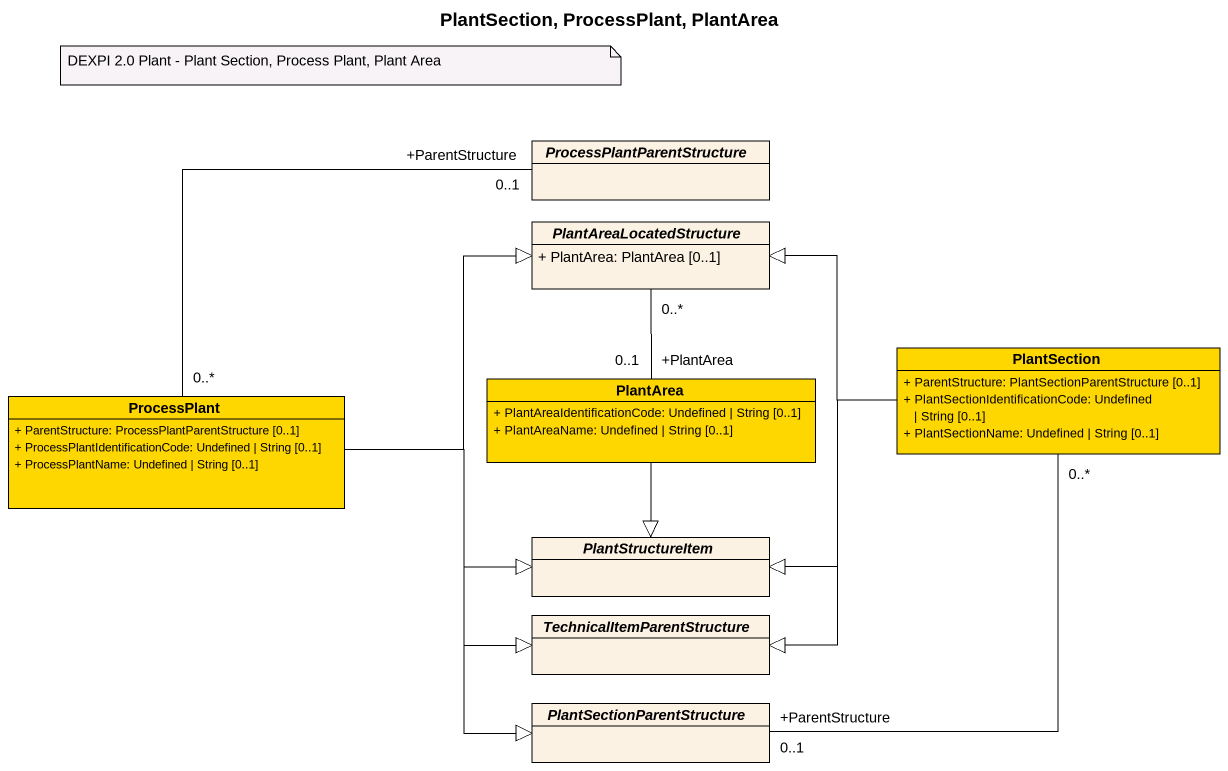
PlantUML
@startuml
title PlantSection, ProcessPlant, PlantArea
hide circle
hide empty members
skinparam classAttributeIconSize 0
abstract class ProcessPlantParentStructure
abstract class PlantAreaLocatedStructure {
  + PlantArea: PlantArea [0..1]
}
class PlantSection #FFD700 {
  + ParentStructure: PlantSectionParentStructure [0..1]
  + PlantSectionIdentificationCode: Undefined | String [0..1]
  + PlantSectionName: Undefined | String [0..1]
}
class ProcessPlant #FFD700 {
  + ParentStructure: ProcessPlantParentStructure [0..1]
  + ProcessPlantIdentificationCode: Undefined | String [0..1]
  + ProcessPlantName: Undefined | String [0..1]
}
class PlantArea #FFD700 {
  + PlantAreaIdentificationCode: Undefined | String [0..1]
  + PlantAreaName: Undefined | String [0..1]
}
abstract class PlantStructureItem
abstract class TechnicalItemParentStructure
abstract class PlantSectionParentStructure
PlantAreaLocatedStructure "0..*" -- "+PlantArea\n0..1" PlantArea
PlantSection -left-|> PlantAreaLocatedStructure
PlantSection -left-|> PlantStructureItem
PlantSection -left-|> TechnicalItemParentStructure
PlantSection "0..*" -- "+ParentStructure\n0..1" PlantSectionParentStructure
ProcessPlant "0..*" -right- "+ParentStructure\n0..1" ProcessPlantParentStructure
ProcessPlant -right-|> PlantAreaLocatedStructure
ProcessPlant -right-|> PlantStructureItem
ProcessPlant -right-|> TechnicalItemParentStructure
ProcessPlant -right-|> PlantSectionParentStructure
PlantArea --|> PlantStructureItem
note as N1
  DEXPI 2.0 Plant - Plant Section, Process Plant, Plant Area
end note
@enduml
